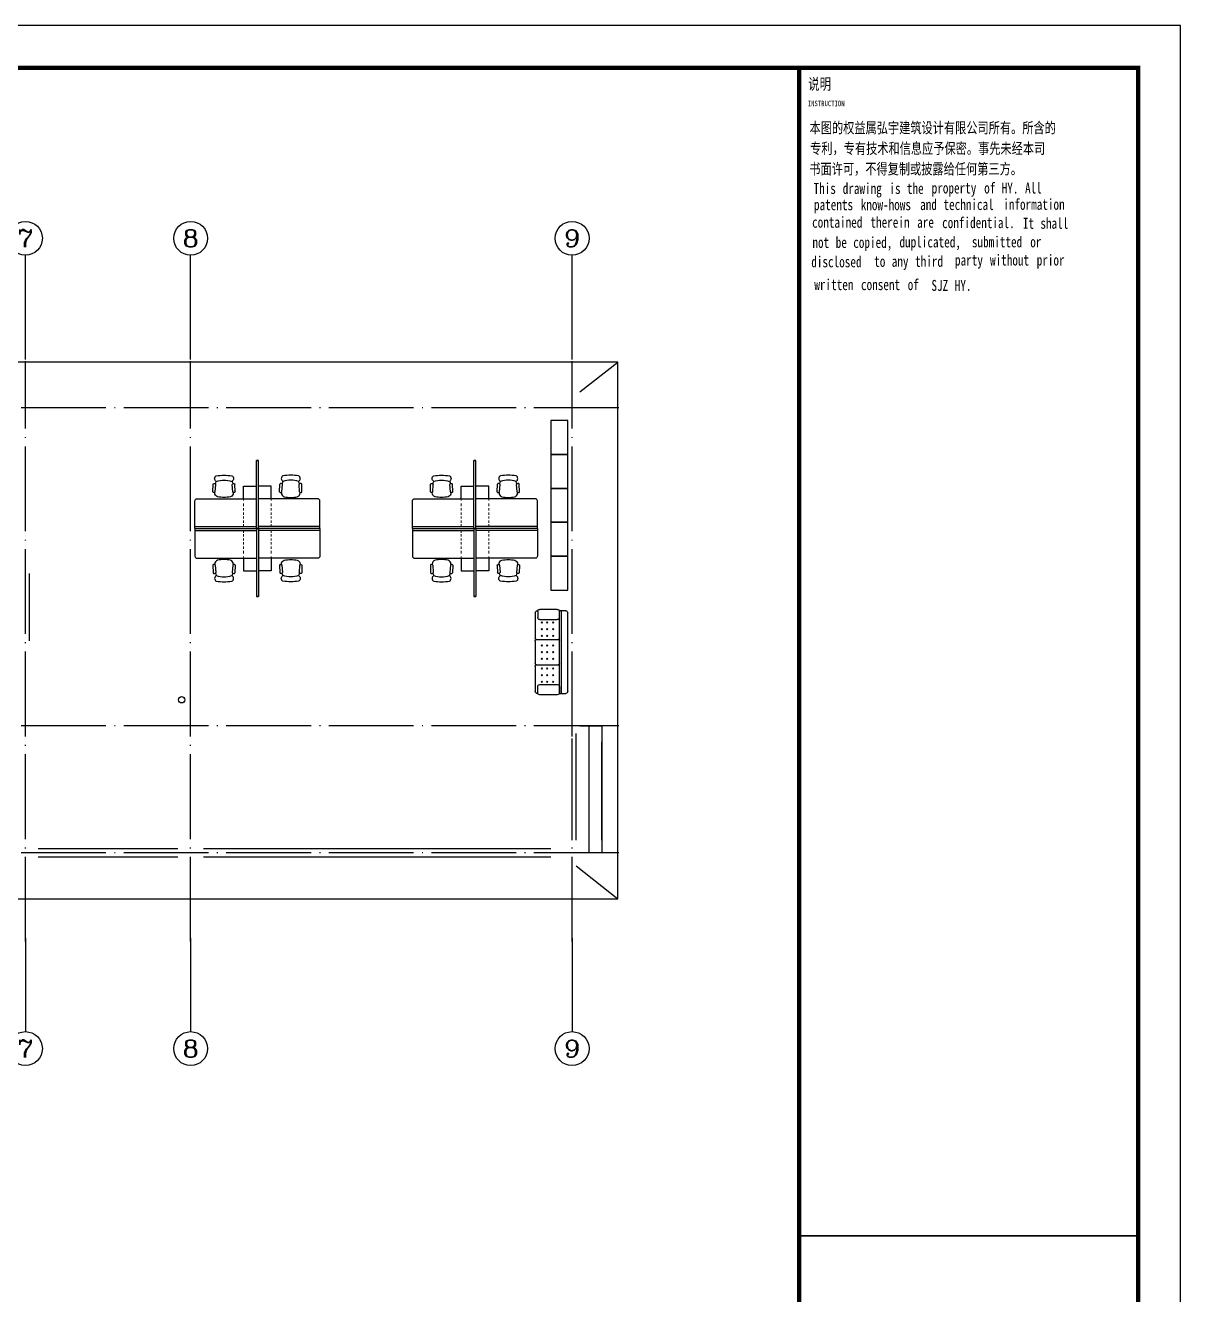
# Model space of a CAD drawing. Extents: x 28773 to 175644, y 7355 to 486294.
# Drawn here: x 127384 to 154644, y 216814 to 246751 of the extents above; entities that cross this region are included whole.
import ezdxf
from ezdxf.enums import TextEntityAlignment as Align

# ---------------------------------------------------------------- set-up
doc = ezdxf.new("R2010")
doc.units = 0
doc.header["$LTSCALE"] = 1000
doc.header["$MEASUREMENT"] = 0
doc.linetypes.add('DOTE', pattern=[2.42, 2, -0.2, 0.02, -0.2])
for name, color, linetype in [('', 7, 'Continuous'), ('AXIS', 3, 'Continuous'), ('AXIS_TEXT', 7, 'Continuous'), ('DOTE', 1, 'DOTE'), ('GROUND', 2, 'Continuous'), ('PUB_TITLE', 7, 'Continuous'), ('RAIL', 163, 'Continuous'), ('STAIR', 3, 'Continuous'), ('TK', 126, 'Continuous'), ('TWT_TITLE', 7, 'Continuous'), ('WALL', 2, 'Continuous'), ('家具', 8, 'Continuous')]:
    doc.layers.add(name, color=color, linetype=linetype)
doc.styles.add('-宋体', font='', dxfattribs={"width": 0.8})
doc.styles.add('_TCH_AXIS', font='complex_.ttf', dxfattribs={"bigfont": 'GBCBIG'})
doc.styles.add('COMPLEX', font='COMPLEX')
doc.styles.add('DIM_FONT', font='simplex_.ttf', dxfattribs={"width": 0.7, "bigfont": 'GBCBIG'})
doc.styles.get('-宋体').set_extended_font_data('SimSun')

# ---------------------------------------------------------------- blocks, each defined once
blk = doc.blocks.new('$plan$00001572')
at = {"layer": '家具'}
for p, q in [((-925, 0), (925, 0)), ((-1008, -250), (-1008, -661)), ((-975, -203), (-975, -50)), ((-975, -150), (975, -150)), ((-958, -200), (958, -200)), ((-818, -200), (-958, -200)), ((-768, -661), (-768, -250)), ((-298, -740), (-298, -230)), ((298, -740), (298, -230)), ((768, -661), (768, -250)), ((818, -200), (958, -200)), ((975, -50), (975, -203)), ((1008, -250), (1008, -661)), ((-683, -363), (-713, -332)), ((-713, -363), (-683, -332)), ((-683, -500), (-713, -469)), ((-713, -500), (-683, -469)), ((-683, -627), (-713, -597)), ((-713, -627), (-683, -597)), ((-556, -363), (-526, -332)), ((-526, -363), (-556, -332)), ((-526, -500), (-556, -469)), ((-556, -500), (-526, -469)), ((-526, -627), (-556, -597)), ((-556, -627), (-526, -597)), ((-368, -363), (-398, -332)), ((-398, -363), (-368, -332)), ((-368, -500), (-398, -469)), ((-398, -500), (-368, -469)), ((-368, -627), (-398, -597)), ((-398, -627), (-368, -597)), ((-177, -363), (-147, -332)), ((-147, -363), (-177, -332)), ((-177, -500), (-147, -469)), ((-147, -500), (-177, -469)), ((-177, -627), (-147, -597)), ((-147, -627), (-177, -597)), ((11, -363), (-20, -332)), ((-20, -363), (11, -332)), ((-20, -500), (11, -469)), ((11, -500), (-20, -469)), ((-20, -627), (11, -597)), ((11, -627), (-20, -597)), ((138, -363), (168, -332)), ((168, -363), (138, -332)), ((138, -500), (168, -469)), ((168, -500), (138, -469)), ((138, -627), (168, -597)), ((168, -627), (138, -597)), ((398, -363), (368, -332)), ((368, -363), (398, -332)), ((398, -500), (368, -469)), ((368, -500), (398, -469)), ((398, -627), (368, -597)), ((368, -627), (398, -597)), ((526, -363), (556, -332)), ((556, -363), (526, -332)), ((556, -500), (526, -469)), ((526, -500), (556, -469)), ((556, -627), (526, -597)), ((526, -627), (556, -597)), ((713, -363), (683, -332)), ((683, -363), (713, -332)), ((713, -500), (683, -469)), ((683, -500), (713, -469)), ((713, -627), (683, -597)), ((683, -627), (713, -597)), ((-975, -711), (-975, -720)), ((-958, -711), (-818, -711)), ((-329, -770), (-925, -770)), ((267, -770), (-267, -770)), ((925, -770), (329, -770)), ((958, -711), (818, -711)), ((975, -708), (975, -720))]:
    blk.add_line(p, q, dxfattribs=at)
for centre, radius, start, end in [((-925, -50), 50, 90, 180), ((925, -50), 50, 0, 90), ((-958, -250), 50, 90, 180), ((-818, -250), 50, 0, 90), ((-328, -230), 30, 0, 90), ((-268, -230), 30, 90, 180), ((268, -230), 30, 0, 90), ((328, -230), 30, 90, 180), ((818, -250), 50, 90, 180), ((958, -250), 50, 0, 90), ((-958, -661), 50, 180, 270), ((-925, -720), 50, 166.9875, 270), ((-818, -661), 50, 270, 0), ((-328, -740), 30, 268.1928, 0), ((-268, -740), 30, 180, 271.8072), ((268, -740), 30, 268.1928, 0), ((328, -740), 30, 180, 271.8072), ((818, -661), 50, 180, 270), ((925, -720), 50, 270, 0), ((958, -661), 50, 270, 0)]:
    blk.add_arc(centre, radius, start, end, dxfattribs=at)
at = {"layer": '家具', "style": 'DIM_FONT', "width": 0.8, "flags": 9}
for tag in ['YSIZE', 'XSIZE']:
    blk.add_attdef(tag, (0, 0), '', height=0.5, rotation=180, dxfattribs=at)
blk = doc.blocks.new('$plan$00000274')
at = {"layer": '家具'}
for p, q in [((0, 0), (0, 1600)), ((50, 1600), (0, 1600)), ((50, 50), (50, 1600)), ((350, 1000), (50, 1000)), ((350, 700), (350, 1000)), ((550, 865), (554, 1042)), ((603, 861), (617, 1037)), ((1022, 861), (1009, 1037)), ((1075, 865), (1071, 1042)), ((1450, 700), (50, 700)), ((594, 845), (594, 851)), ((594, 845), (594, 851)), ((1031, 845), (1031, 851)), ((1500, 0), (1500, 650)), ((1500, 0), (0, 0)), ((1500, 50), (50, 50))]:
    blk.add_line(p, q, dxfattribs=at)
at = {"layer": '家具', "lineweight": 13}
for p, q in [((350, 657), (350, 700)), ((350, 528), (350, 591)), ((350, 426), (350, 483)), ((350, 320), (350, 377)), ((350, 233), (350, 284)), ((350, 137), (350, 185)), ((350, 50), (350, 101))]:
    blk.add_line(p, q, dxfattribs=at)
at = {"layer": '家具'}
for centre, radius, start, end in [((668, 1176), 78.9, 120.3927, 239.6073), ((813, -172), 1428, 82.5907, 97.4093), ((957, 1176), 78.9, 300.3927, 59.6073), ((585, 1030), 32.7, 12.8663, 157.8436), ((788, 1028), 183, 153.618, 171.9048), ((813, 623), 519, 69.209, 110.791), ((834, 1028), 183, 7.3347, 26.2122), ((1040, 1030), 32.7, 22.1564, 167.1337), ((577, 874), 28.8, 198.7162, 333.9569), ((685, 837), 91.4, 175, 253.8913), ((813, 1375), 644, 256.275, 283.725), ((940, 837), 91.4, 286.1087, 5), ((1048, 874), 28.8, 206.0431, 341.2838), ((1450, 650), 50, 0, 90)]:
    blk.add_arc(centre, radius, start, end, dxfattribs=at)
blk = doc.blocks.new('_AXISO')
blk.add_circle((0, 0), 0.5)
at = {"layer": 'AXIS_TEXT', "style": 'COMPLEX', "width": 1.041667}
blk.add_attdef('A', text='', height=0.56, dxfattribs=at).set_placement((-0.25, -0.28), (0.25, -0.28), align=Align.FIT)

msp = doc.modelspace()

# ---------------------------------------------------------------- linework, layer by layer
for p, q in [((145644, 188351), (145644, 245751)), ((153644, 218200), (146844, 218200)), ((146844, 218200), (153644, 218200))]:
    msp.add_line(p, q)
at = {"color": 2}
for points in [[(140464, 230231), (140984, 230231), (140984, 227231), (140384, 227231)], [(140984, 230231), (140464, 230231)], [(140684, 227231), (140684, 230231)], [(140384, 227531), (140384, 230051)], [(140984, 227531), (140984, 229851)]]:
    msp.add_lwpolyline(points, dxfattribs=at)
at = {"const_width": 34}
msp.add_lwpolyline([(145644, 218200), (153644, 218200)], dxfattribs=at)
at = {"color": 5}
msp.add_circle((131071, 230844), 75, dxfattribs=at)
at = {"layer": 'AXIS'}
for p, q in [((127384, 238871), (127384, 241329)), ((131284, 238871), (131284, 241329)), ((140284, 238871), (140284, 241329)), ((127384, 225222), (127384, 223016)), ((131284, 225222), (131284, 223016)), ((140284, 225222), (140284, 223016))]:
    msp.add_line(p, q, dxfattribs=at)
at = {"layer": 'DOTE'}
for p, q in [((127384, 225140), (127384, 238831)), ((131284, 225140), (131284, 238831)), ((140284, 225140), (140284, 238831)), ((141384, 237731), (78684, 237731)), ((141384, 237731), (78684, 237731)), ((141384, 237731), (78684, 237731)), ((141384, 237731), (78684, 237731)), ((141384, 230231), (78684, 230231)), ((141384, 227231), (78684, 227231))]:
    msp.add_line(p, q, dxfattribs=at)
at = {"layer": 'GROUND'}
for p, q in [((141364, 238811), (78704, 238811)), ((140464, 238111), (141364, 238811)), ((141364, 226151), (141364, 238811)), ((140384, 226931), (141364, 226151)), ((123484, 226151), (141364, 226151))]:
    msp.add_line(p, q, dxfattribs=at)
at = {"layer": 'PUB_TITLE', "const_width": 100}
msp.add_lwpolyline([(145644, 245751), (153644, 245751), (153644, 188351), (145644, 188351)], close=True, dxfattribs=at)
at = {"layer": 'RAIL'}
msp.add_line((140284, 227531), (140284, 229931), dxfattribs=at)
at = {"layer": 'STAIR'}
msp.add_line((127484, 232231), (127484, 233821), dxfattribs=at)
at = {"layer": 'TWT_TITLE'}
msp.add_lwpolyline([(70544, 187351), (154644, 187351), (154644, 246751), (70544, 246751)], close=True, dxfattribs=at)
at = {"layer": 'TWT_TITLE', "const_width": 100}
msp.add_lwpolyline([(73044, 188351), (153644, 188351), (153644, 245751), (73044, 245751)], close=True, dxfattribs=at)
at = {"layer": 'WALL'}
for p, q in [((130984, 227331), (127684, 227331)), ((139784, 227331), (131584, 227331)), ((130984, 227131), (127684, 227131)), ((139784, 227131), (131584, 227131))]:
    msp.add_line(p, q, dxfattribs=at)
at = {"layer": '家具', "linetype": 'Continuous'}
for points in [[(140184, 236631), (140184, 237431), (139784, 237431), (139784, 236631)], [(140184, 235831), (140184, 236631), (139784, 236631), (139784, 235831)], [(140184, 235031), (140184, 235831), (139784, 235831), (139784, 235031)], [(140184, 234231), (140184, 235031), (139784, 235031), (139784, 234231)], [(140184, 233431), (140184, 234231), (139784, 234231), (139784, 233431)]]:
    msp.add_lwpolyline(points, close=True, dxfattribs=at)

# ---------------------------------------------------------------- block references
at = {"layer": '', "linetype": 'Continuous'}
for name, p, yscale, rotation in [('$plan$00000274', (132884, 234884), -0.9999999999999998, 180), ('$plan$00000274', (138017, 234884), -0.9999999999999998, 180), ('$plan$00001572', (140184, 231969), -1, 90.00000000000001)]:
    msp.add_blockref(name, p, dxfattribs=dict(at, yscale=yscale, rotation=rotation))
for p in [(132834, 234884), (137967, 234884)]:
    msp.add_blockref('$plan$00000274', p, dxfattribs=at)
at = {"layer": '', "linetype": 'Continuous', "rotation": 180.0000000000178}
for p in [(132884, 234884), (138017, 234884)]:
    msp.add_blockref('$plan$00000274', p, dxfattribs=at)
at = {"layer": '', "linetype": 'Continuous', "yscale": -0.9999999999999998}
for p in [(132834, 234884), (137967, 234884)]:
    msp.add_blockref('$plan$00000274', p, dxfattribs=at)
at = {"layer": 'AXIS'}
ref = msp.add_blockref('_AXISO', (127384, 241729), dxfattribs=dict(at, xscale=800, yscale=800, zscale=800))
ref.add_attrib('A', '7', dxfattribs={"layer": 'AXIS_TEXT', "height": 412, "style": '_TCH_AXIS', "width": 0.966688}).set_placement((127194, 241523), (127574, 241523), align=Align.FIT)
ref = msp.add_blockref('_AXISO', (131284, 241729), dxfattribs=dict(at, xscale=800, yscale=800, zscale=800))
ref.add_attrib('A', '8', dxfattribs={"layer": 'AXIS_TEXT', "height": 405, "style": '_TCH_AXIS'}).set_placement((131091, 241527), (131477, 241527), align=Align.FIT)
ref = msp.add_blockref('_AXISO', (140284, 241729), dxfattribs=dict(at, xscale=800, yscale=800, zscale=800))
ref.add_attrib('A', '9', dxfattribs={"layer": 'AXIS_TEXT', "height": 405, "style": '_TCH_AXIS'}).set_placement((140091, 241527), (140477, 241527), align=Align.FIT)
ref = msp.add_blockref('_AXISO', (127384, 222616), dxfattribs=dict(at, xscale=800, yscale=800, zscale=800))
ref.add_attrib('A', '7', dxfattribs={"layer": 'AXIS_TEXT', "height": 412, "style": '_TCH_AXIS', "width": 0.966688}).set_placement((127194, 222410), (127574, 222410), align=Align.FIT)
ref = msp.add_blockref('_AXISO', (131284, 222616), dxfattribs=dict(at, xscale=800, yscale=800, zscale=800))
ref.add_attrib('A', '8', dxfattribs={"layer": 'AXIS_TEXT', "height": 405, "style": '_TCH_AXIS'}).set_placement((131091, 222413), (131477, 222413), align=Align.FIT)
ref = msp.add_blockref('_AXISO', (140284, 222616), dxfattribs=dict(at, xscale=800, yscale=800, zscale=800))
ref.add_attrib('A', '9', dxfattribs={"layer": 'AXIS_TEXT', "height": 405, "style": '_TCH_AXIS'}).set_placement((140091, 222413), (140477, 222413), align=Align.FIT)

# ---------------------------------------------------------------- texts
at = {"style": '-宋体', "width": 0.75}
msp.add_text('INSTRUCTION', height=129.15, dxfattribs=at).set_placement((145845, 244845))
at = {"layer": 'TK', "color": 9, "style": '-宋体', "width": 0.75}
msp.add_text('说明', height=265.8, dxfattribs=at).set_placement((145854, 245236))
at = {"layer": 'TK', "style": '-宋体', "width": 0.75}
for s, height, p in [('本图的权益属弘宇建筑设计有限公司所有。所含的', 258.23, (145889, 244206)), ('专利，专有技术和信息应予保密。事先未经本司', 258.23, (145902, 243721)), ('书面许可，不得复制或披露给任何第三方。', 258.23, (145882, 243238)), ('This', 258.2, (145982, 242776)), ('drawing', 258.2, (146670, 242776)), ('is', 258.2, (147772, 242776)), ('the', 258.2, (148185, 242776)), ('property', 258.2, (148770, 242786)), ('of', 258.2, (150009, 242786)), ('HY.', 258.2, (150422, 242786)), ('All', 258.2, (150973, 242786)), ('patents', 258.2, (145993, 242392)), ('know-hows', 258.2, (147095, 242392)), ('and', 258.2, (148498, 242396)), ('technical', 258.2, (149049, 242396)), ('information', 258.23, (150458, 242401)), ('contained', 258.2, (145948, 241979)), ('therein', 258.2, (147325, 241979)), ('confidential.', 258.23, (149016, 241969)), ('It', 258.2, (150922, 241954)), ('shall', 258.2, (151335, 241954)), ('are', 258.2, (148427, 241979)), ('not', 258.2, (145955, 241503)), ('be', 258.2, (146505, 241503)), ('copied,', 258.2, (146919, 241503)), ('duplicated,', 258.23, (148010, 241514)), ('submitted', 258.2, (149719, 241516)), ('or', 258.2, (151096, 241516)), ('disclosed', 258.2, (145929, 241046)), ('to', 258.2, (147414, 241056)), ('third', 258.2, (148378, 241056)), ('party', 258.2, (149320, 241087)), ('without', 258.2, (150147, 241087)), ('prior', 258.2, (151248, 241087)), ('any', 258.2, (147827, 241056)), ('written', 258.2, (146001, 240507)), ('consent', 258.2, (147102, 240507)), ('of', 258.2, (148204, 240507)), ('SJZ', 258.2, (148764, 240489)), ('HY.', 258.2, (149315, 240489))]:
    msp.add_text(s, height=height, dxfattribs=at).set_placement(p)

doc.saveas('drawing.dxf')
